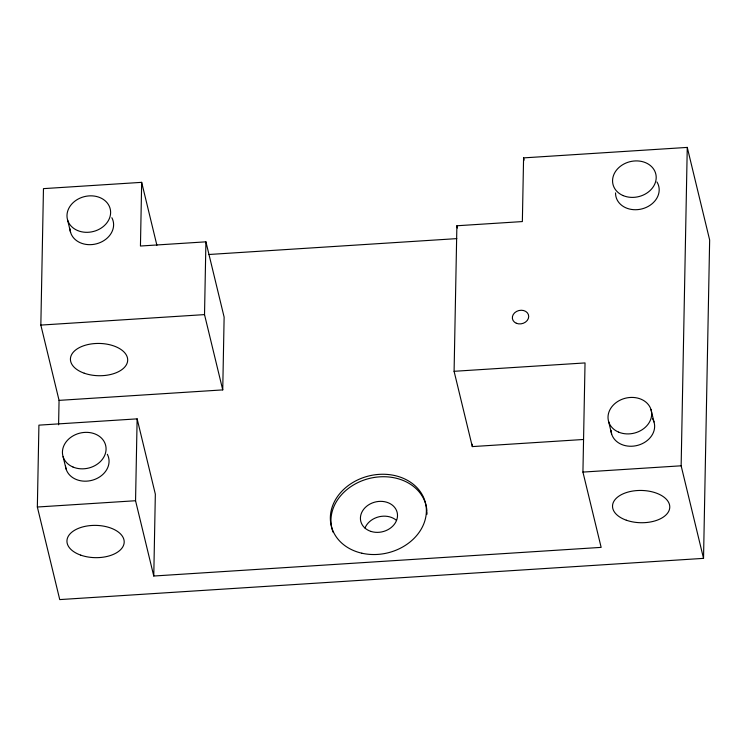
<?xml version="1.0" encoding="UTF-8"?>
<svg xmlns="http://www.w3.org/2000/svg" width="747" height="747" viewBox="0 0 747 747"><rect width="100%" height="100%" fill="white"/><g stroke="black" fill="none" stroke-linecap="round" stroke-linejoin="round"><path stroke-width="1.12" d="M37.35 507.017L38.919 425.146L137.131 418.862L155.339 494.15L153.77 576.021L601.148 547.374L582.931 472.085L585.032 362.93L454.092 371.306L456.884 225.762L522.358 221.57L523.582 157.888L687.259 147.411L709.65 239.983L703.534 558.364L59.741 599.589L37.35 507.017L135.552 500.733L153.77 576.021M58.593 424.81L59.06 400.373L40.842 325.085L43.466 188.636L141.669 182.343L156.898 245.268M135.552 500.733L137.131 418.862M141.669 182.343L140.445 246.024L205.92 241.832L224.128 317.12L222.737 389.897L59.06 400.373M222.737 389.897L204.519 314.608L205.92 241.832M583.547 439.479L472.309 446.594L472.347 444.269M703.534 558.364L681.143 465.801L687.259 147.411M208.786 254.503L456.8 238.62M40.842 325.085L204.519 314.608M582.931 472.085L681.143 465.801M651.01 409.608L653.989 421.952M608.665 421.728L611.653 434.063M523.582 157.888L524.123 160.138M456.884 225.762L457.435 228.012M454.092 371.306L472.309 446.594M67.622 220.141L70.61 232.485M63.084 456.66L66.072 469.004M364.994 528.026A18.722 15.304 -13.6 0 1 396.536 520.444M107.316 454.26A22.027 18.003 -13.6 0 1 92.553 480.153A22.027 18.003 -13.6 0 1 65.503 466.231M111.863 217.741A22.027 18.003 -13.6 0 1 96.531 243.793A22.027 18.003 -13.6 0 1 69.966 228.769M656.968 181.979A22.027 18.003 -13.6 0 1 642.121 208.852A22.027 18.003 -13.6 0 1 615.547 192.885M652.42 418.497A22.027 18.003 -13.6 0 1 638.134 445.221A22.027 18.003 -13.6 0 1 611.009 430.347M426.462 507.316A48.462 39.6 -13.6 0 1 426.929 511.284M426.967 512.283A48.462 39.6 -13.6 0 1 426.967 514.291M333.069 532.153A48.462 39.6 -13.6 0 1 367.767 478.864A48.462 39.6 -13.6 0 1 426.266 506.345M626.303 520.201A28.638 16.145 1.1 0 0 669.77 507.306A28.638 16.145 1.1 0 0 627.349 492.264A28.638 16.145 1.1 0 0 626.303 520.201M80.723 555.133A28.638 16.145 1.1 0 0 124.189 542.238A28.638 16.145 1.1 0 0 81.768 527.195A28.638 16.145 1.1 0 0 80.723 555.133M361.856 553.21A48.462 39.6 -13.6 0 0 425.669 503.88A48.462 39.6 -13.6 0 0 347.579 486.101A48.462 39.6 -13.6 0 0 361.856 553.21M84.215 373.201A28.638 16.145 1.1 0 0 127.681 360.297A28.638 16.145 1.1 0 0 85.261 345.254A28.638 16.145 1.1 0 0 84.215 373.201M623.166 195.602A22.027 18.003 -13.6 0 0 656.202 177.749A22.027 18.003 -13.6 0 0 623.773 164.088A22.027 18.003 -13.6 0 0 623.166 195.602M516.317 323.255A8.264 6.751 -13.6 0 0 528.708 316.56A8.264 6.751 -13.6 0 0 516.541 311.443A8.264 6.751 -13.6 0 0 516.317 323.255M618.619 432.121A22.027 18.003 -13.6 0 0 651.664 414.268A22.027 18.003 -13.6 0 0 619.226 400.607A22.027 18.003 -13.6 0 0 618.619 432.121M77.585 230.534A22.027 18.003 -13.6 0 0 110.621 212.68A22.027 18.003 -13.6 0 0 78.183 199.029A22.027 18.003 -13.6 0 0 77.585 230.534M73.038 467.052A22.027 18.003 -13.6 0 0 106.074 449.199A22.027 18.003 -13.6 0 0 73.645 435.538A22.027 18.003 -13.6 0 0 73.038 467.052M371.147 531.472A18.722 15.304 -13.6 0 0 397.441 514.067A18.722 15.304 -13.6 0 0 368.299 505.047A18.722 15.304 -13.6 0 0 371.147 531.472"/></g></svg>
